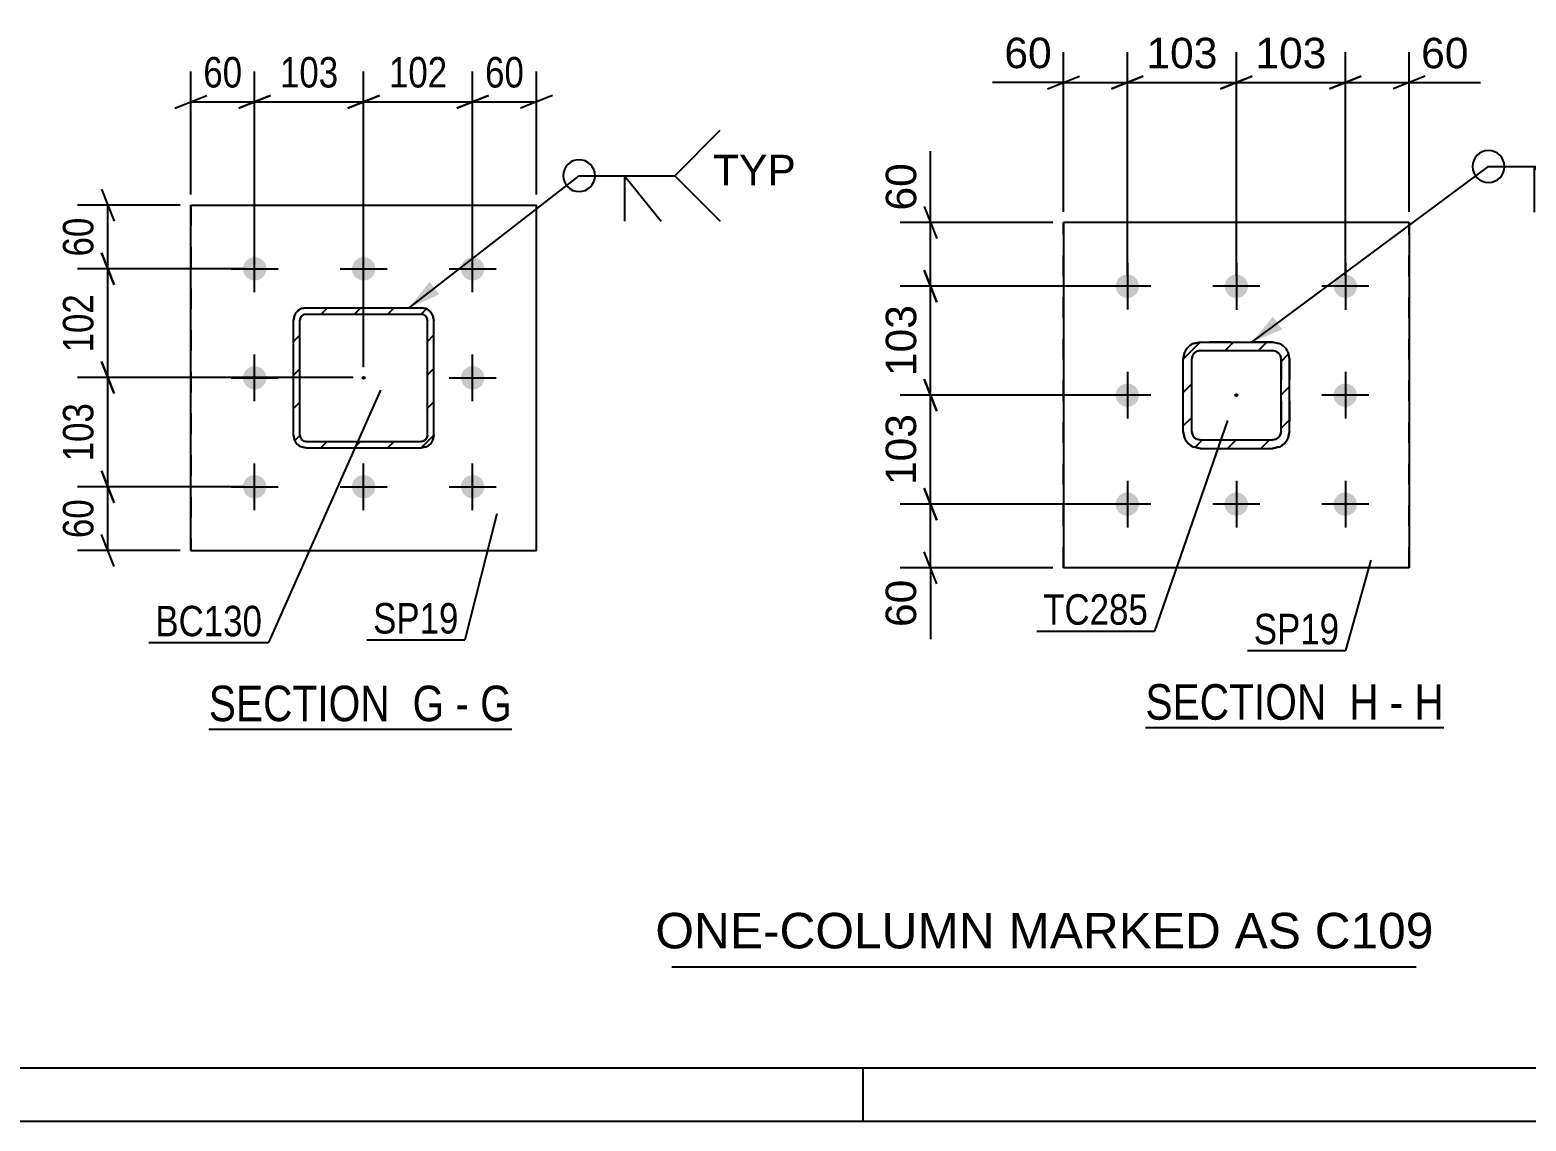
# Model space of a CAD drawing. Header units: millimetres. Extents: x -127 to 467, y -181 to 239.
# Drawn here: x -31.4 to 109.3, y -180.8 to -78.1 of the extents above; entities that cross this region are included whole.
import ezdxf

# ---------------------------------------------------------------- set-up
doc = ezdxf.new("R2010")
doc.units = ezdxf.units.MM
doc.linetypes.add('DXK_LINE_DOT2', pattern=[3.9198, 1.9599, -1.9599])
doc.linetypes.add('DXK_LINE_DOT3', pattern=[5.9187, 2.979, -0.9799, 0.9799, -0.9799])
doc.styles.add('Arial', font='ARIAL.TTF', dxfattribs={"height": 0.2})
doc.styles.add('Arial Narrow', font='ARIALN.TTF', dxfattribs={"height": 0.2})

# ---------------------------------------------------------------- blocks, each defined once
blk = doc.blocks.new('Unknown-284858765-1134')
at = {"color": 5, "linetype": 'Continuous'}
for p, q in [((-122.03, -175.8), (461.97, -175.8)), ((46.97, -180.8), (46.97, -175.8)), ((-127.03, -180.8), (466.97, -180.8))]:
    blk.add_line(p, q, dxfattribs=at)
blk = doc.blocks.new('Unknown-284858765-13 - 1248')
at = {"color": 6, "linetype": 'Continuous'}
blk.add_line((-14.57, -143.92), (13.93, -143.92), dxfattribs=at)
at = {"color": 0, "linetype": 'Continuous'}
for points in [[(3.54, -143.17), (3.54, -139.67), (-14.57, -139.67), (-14.57, -143.17)], [(7.57, -143.17), (7.57, -139.67), (4.59, -139.67), (4.59, -143.17)], [(9.9, -143.17), (9.9, -139.67), (8.62, -139.67), (8.62, -143.17)], [(13.93, -143.17), (13.93, -139.67), (10.95, -139.67), (10.95, -143.17)]]:
    blk.add_wipeout(points, dxfattribs=at)
at = {"color": 7, "linetype": 'Continuous', "style": 'Arial Narrow'}
for s, p in [('SECTION ', (-14.57, -143.17)), ('G', (4.59, -143.17)), ('G', (10.95, -143.17)), ('-', (8.62, -143.17))]:
    blk.add_text(s, height=3.34, dxfattribs=at).set_placement(p)
blk = doc.blocks.new('Unknown-284858765-19 - 3767')
at = {"color": 6, "linetype": 'Continuous'}
blk.add_line((73.52, -143.78), (101.59, -143.78), dxfattribs=at)
at = {"color": 0, "linetype": 'Continuous'}
for points in [[(91.63, -143.03), (91.63, -139.53), (73.52, -139.53), (73.52, -143.03)], [(95.44, -143.03), (95.44, -139.53), (92.68, -139.53), (92.68, -143.03)], [(97.77, -143.03), (97.77, -139.53), (96.49, -139.53), (96.49, -143.03)], [(101.59, -143.03), (101.59, -139.53), (98.82, -139.53), (98.82, -143.03)]]:
    blk.add_wipeout(points, dxfattribs=at)
at = {"color": 7, "linetype": 'Continuous', "style": 'Arial Narrow'}
for s, p in [('SECTION ', (73.52, -143.03)), ('H', (92.68, -143.03)), ('H', (98.82, -143.03)), ('-', (96.49, -143.03))]:
    blk.add_text(s, height=3.34, dxfattribs=at).set_placement(p)
blk = doc.blocks.new('Part-284858765-1268 - 1248')
at = {"linetype": 'Continuous'}
h = blk.add_hatch(dxfattribs=at)
h.set_pattern_fill('', scale=0.7, style=0, pattern_type=0)
h.set_pattern_definition([(45, (5.3928, -117.4566), (-1.57154, 1.57154), [])])
h.paths.add_polyline_path([(-5.41, -117.46), (5.39, -117.46), (5.85, -117.37), (6.24, -117.11), (6.5, -116.72), (6.59, -116.26), (6.59, -105.46), (6.5, -105), (6.24, -104.61), (5.85, -104.35), (5.39, -104.26), (-5.41, -104.26), (-5.87, -104.35), (-6.26, -104.61), (-6.52, -105), (-6.61, -105.46), (-6.61, -116.26), (-6.52, -116.72), (-6.26, -117.11), (-5.87, -117.37)])
h.paths.add_polyline_path([(-5.96, -116.49), (-6.01, -116.26), (-6.01, -105.46), (-5.96, -105.23), (-5.83, -105.03), (-5.64, -104.9), (-5.41, -104.86), (5.39, -104.86), (5.62, -104.9), (5.81, -105.03), (5.94, -105.23), (5.99, -105.46), (5.99, -116.26), (5.95, -116.49), (5.82, -116.68), (5.62, -116.81), (5.39, -116.86), (-5.41, -116.86), (-5.64, -116.81), (-5.83, -116.68)])
blk.add_hatch(color=246, dxfattribs=at).paths.add_polyline_path([(-0.01, -110.96, -1), (-0.01, -110.76, -1)])
at = {"color": 7, "linetype": 'DXK_LINE_DOT2'}
for p, q in [((-6.61, -105.46), (-6.52, -105)), ((-6.61, -116.26), (-6.61, -105.46)), ((-6.61, -105.46), (-6.61, -105.46)), ((-5.96, -105.23), (-6.01, -105.46)), ((-6.01, -105.46), (-6.01, -105.46)), ((-6.01, -116.26), (-6.01, -105.46)), ((-5.96, -105.23), (-5.96, -105.23)), ((-5.87, -104.35), (-5.41, -104.26)), ((-5.41, -104.26), (5.39, -104.26)), ((-5.41, -104.26), (-5.41, -104.26)), ((5.39, -104.26), (5.39, -104.26)), ((5.39, -104.26), (5.85, -104.35)), ((5.99, -105.46), (5.94, -105.23)), ((5.99, -105.46), (5.99, -105.46)), ((5.99, -116.26), (5.99, -105.46)), ((6.5, -105), (6.59, -105.46)), ((6.59, -116.26), (6.59, -105.46)), ((6.59, -105.46), (6.59, -105.46)), ((-6.61, -116.26), (-6.61, -116.26)), ((-6.52, -116.72), (-6.61, -116.26)), ((-6.61, -116.26), (-6.61, -116.26)), ((-6.01, -116.26), (-6.01, -116.26)), ((-6.01, -116.26), (-5.96, -116.49)), ((-5.96, -116.49), (-5.83, -116.69)), ((-5.83, -116.69), (-5.64, -116.82)), ((5.62, -116.81), (5.82, -116.68)), ((5.82, -116.68), (5.95, -116.49)), ((5.95, -116.49), (5.99, -116.26)), ((5.99, -116.26), (5.99, -116.26)), ((6.59, -116.26), (6.5, -116.72)), ((6.5, -116.72), (6.5, -116.72)), ((6.59, -116.26), (6.59, -116.26)), ((-5.64, -116.82), (-5.41, -116.86)), ((-5.41, -116.86), (-5.41, -116.86)), ((-5.41, -116.86), (5.39, -116.86)), ((5.39, -116.86), (5.62, -116.81)), ((5.39, -116.86), (5.39, -116.86))]:
    blk.add_line(p, q, dxfattribs=at)
at = {"color": 2, "linetype": 'Continuous'}
for p, q in [((-6.52, -105), (-6.61, -105.46)), ((-6.61, -116.26), (-6.61, -105.46)), ((-6.01, -105.46), (-5.96, -105.23)), ((-6.01, -116.26), (-6.01, -105.46)), ((-5.96, -105.23), (-5.83, -105.03)), ((-5.83, -105.04), (-5.96, -105.23)), ((-5.41, -104.26), (-5.87, -104.35)), ((-5.83, -105.03), (-5.64, -104.9)), ((-5.64, -104.91), (-5.83, -105.04)), ((-5.41, -104.86), (-5.64, -104.91)), ((-5.64, -104.9), (-5.41, -104.86)), ((-5.41, -104.26), (5.39, -104.26)), ((-5.41, -104.86), (-5.41, -104.86)), ((-5.41, -104.86), (5.39, -104.86)), ((-5.41, -104.86), (5.39, -104.86)), ((5.85, -104.35), (5.39, -104.26)), ((5.39, -104.86), (5.39, -104.86)), ((5.62, -104.91), (5.39, -104.86)), ((5.39, -104.86), (5.62, -104.9)), ((5.62, -104.9), (5.81, -105.03)), ((5.81, -105.04), (5.62, -104.91)), ((5.81, -105.03), (5.94, -105.23)), ((5.94, -105.23), (5.81, -105.04)), ((5.94, -105.23), (5.99, -105.46)), ((5.99, -116.26), (5.99, -105.46)), ((6.59, -105.46), (6.5, -105)), ((6.59, -116.26), (6.59, -105.46)), ((-6.61, -116.26), (-6.52, -116.72)), ((-5.96, -116.49), (-6.01, -116.26)), ((-5.83, -116.68), (-5.96, -116.49)), ((-5.64, -116.81), (-5.83, -116.68)), ((5.82, -116.68), (5.62, -116.81)), ((5.95, -116.49), (5.82, -116.68)), ((5.99, -116.26), (5.95, -116.49)), ((6.5, -116.72), (6.59, -116.26)), ((-5.41, -117.46), (-5.87, -117.37)), ((-5.87, -117.37), (-5.41, -117.46)), ((-5.41, -116.86), (-5.64, -116.81)), ((-5.41, -116.86), (5.39, -116.86)), ((-5.41, -117.46), (5.39, -117.46)), ((-5.41, -117.46), (-5.41, -117.46)), ((-5.41, -117.46), (5.39, -117.46)), ((5.62, -116.81), (5.39, -116.86)), ((5.85, -117.37), (5.39, -117.46)), ((5.39, -117.46), (5.85, -117.37)), ((5.39, -117.46), (5.39, -117.46))]:
    blk.add_line(p, q, dxfattribs=at)
at = {"color": 7, "linetype": 'DXK_LINE_DOT3'}
blk.add_line((-0.01, -110.85), (-0.01, -110.87), dxfattribs=at)
at = {"color": 246, "linetype": 'DXK_LINE_DOT2'}
blk.add_line((-0.01, -110.85), (-0.01, -110.87), dxfattribs=at)
at = {"color": 246, "linetype": 'Continuous'}
blk.add_circle((-0.01, -110.86), 0.1, dxfattribs=at)
at = {"color": 7, "linetype": 'DXK_LINE_DOT2'}
for centre, start, end in [((-5.41, -105.46), 112.5099, 157.5099), ((5.39, -105.46), 22.5099, 67.5099)]:
    blk.add_arc(centre, 1.2, start, end, dxfattribs=at)
at = {"color": 2, "linetype": 'Continuous'}
for centre, start, end in [((-5.41, -105.46), 112.5099, 157.5099), ((5.39, -105.46), 22.5099, 67.5099), ((-5.41, -116.26), 202.5099, 247.5099), ((-5.41, -116.26), 202.5099, 247.5099), ((5.39, -116.26), 292.5099, 337.5099), ((5.39, -116.26), 292.5099, 337.5099)]:
    blk.add_arc(centre, 1.2, start, end, dxfattribs=at)
blk = doc.blocks.new('Part-284858765-1285 - 1248')
at = {"color": 2, "linetype": 'Continuous'}
for p, q in [((-16.26, -127.11), (-16.26, -94.61)), ((-16.26, -94.61), (16.24, -94.61)), ((16.24, -127.11), (16.24, -94.61)), ((-16.26, -127.11), (16.24, -127.11)), ((-16.26, -127.11), (16.24, -127.11))]:
    blk.add_line(p, q, dxfattribs=at)
at = {"color": 7, "linetype": 'DXK_LINE_DOT2'}
for p, q in [((-16.26, -94.61), (-16.26, -94.61)), ((-16.26, -94.61), (-16.26, -127.11)), ((-16.26, -94.61), (16.24, -94.61)), ((16.24, -94.61), (16.24, -94.61)), ((16.24, -127.11), (16.24, -94.61)), ((-16.26, -127.11), (-16.26, -127.11)), ((16.24, -127.11), (16.24, -127.11))]:
    blk.add_line(p, q, dxfattribs=at)
blk = doc.blocks.new('Bolt-284858765-1316 - 1248')
at = {"linetype": 'Continuous'}
for points in [[(-10.35, -101.71), (-10.58, -101.67), (-10.79, -101.58), (-10.98, -101.44), (-11.14, -101.28), (-11.26, -101.08), (-11.33, -100.86), (-11.36, -100.63), (-11.34, -100.41), (-11.27, -100.19), (-11.16, -99.98), (-11.01, -99.81), (-10.83, -99.67), (-10.62, -99.57), (-10.4, -99.52), (-10.17, -99.52), (-9.94, -99.56), (-9.73, -99.65), (-9.54, -99.78), (-9.38, -99.95), (-9.26, -100.14), (-9.19, -100.36), (-9.16, -100.59), (-9.18, -100.82), (-9.25, -101.04), (-9.36, -101.24), (-9.51, -101.41), (-9.69, -101.55), (-9.9, -101.65), (-10.12, -101.7)], [(-0.1, -101.71), (-0.33, -101.66), (-0.54, -101.57), (-0.73, -101.44), (-0.89, -101.28), (-1.01, -101.08), (-1.08, -100.86), (-1.11, -100.63), (-1.09, -100.4), (-1.02, -100.18), (-0.91, -99.98), (-0.76, -99.81), (-0.58, -99.67), (-0.37, -99.57), (-0.15, -99.52), (0.08, -99.51), (0.31, -99.56), (0.52, -99.65), (0.71, -99.78), (0.87, -99.95), (0.99, -100.14), (1.06, -100.36), (1.09, -100.59), (1.07, -100.82), (1, -101.04), (0.89, -101.24), (0.74, -101.41), (0.56, -101.55), (0.35, -101.65), (0.13, -101.7)], [(10.15, -101.7), (9.92, -101.66), (9.71, -101.57), (9.52, -101.44), (9.36, -101.27), (9.24, -101.08), (9.17, -100.86), (9.14, -100.63), (9.16, -100.4), (9.23, -100.18), (9.34, -99.98), (9.49, -99.81), (9.67, -99.67), (9.88, -99.57), (10.1, -99.52), (10.33, -99.51), (10.56, -99.56), (10.77, -99.64), (10.96, -99.78), (11.12, -99.94), (11.24, -100.14), (11.31, -100.36), (11.34, -100.59), (11.32, -100.82), (11.25, -101.04), (11.14, -101.24), (10.99, -101.41), (10.81, -101.55), (10.6, -101.65), (10.38, -101.7)], [(-10.35, -111.96), (-10.58, -111.92), (-10.79, -111.83), (-10.98, -111.69), (-11.14, -111.53), (-11.25, -111.33), (-11.33, -111.11), (-11.36, -110.88), (-11.34, -110.66), (-11.27, -110.44), (-11.16, -110.23), (-11.01, -110.06), (-10.83, -109.92), (-10.62, -109.82), (-10.4, -109.77), (-10.17, -109.77), (-9.94, -109.81), (-9.73, -109.9), (-9.54, -110.03), (-9.38, -110.2), (-9.26, -110.39), (-9.19, -110.61), (-9.16, -110.84), (-9.18, -111.07), (-9.24, -111.29), (-9.36, -111.49), (-9.51, -111.66), (-9.69, -111.8), (-9.9, -111.9), (-10.12, -111.95)], [(10.15, -111.95), (9.92, -111.91), (9.71, -111.82), (9.52, -111.69), (9.36, -111.52), (9.25, -111.33), (9.17, -111.11), (9.14, -110.88), (9.16, -110.65), (9.23, -110.43), (9.34, -110.23), (9.49, -110.06), (9.67, -109.92), (9.88, -109.82), (10.1, -109.77), (10.33, -109.76), (10.56, -109.81), (10.77, -109.89), (10.96, -110.03), (11.12, -110.19), (11.24, -110.39), (11.31, -110.61), (11.34, -110.84), (11.32, -111.07), (11.26, -111.29), (11.14, -111.49), (10.99, -111.66), (10.81, -111.8), (10.6, -111.9), (10.38, -111.95)], [(-10.35, -122.21), (-10.58, -122.17), (-10.79, -122.08), (-10.98, -121.94), (-11.13, -121.78), (-11.25, -121.58), (-11.33, -121.36), (-11.36, -121.13), (-11.34, -120.91), (-11.27, -120.69), (-11.16, -120.48), (-11.01, -120.31), (-10.83, -120.17), (-10.62, -120.07), (-10.39, -120.02), (-10.16, -120.02), (-9.94, -120.06), (-9.73, -120.15), (-9.54, -120.28), (-9.38, -120.45), (-9.26, -120.64), (-9.19, -120.86), (-9.16, -121.09), (-9.18, -121.32), (-9.24, -121.54), (-9.35, -121.74), (-9.5, -121.91), (-9.69, -122.05), (-9.9, -122.15), (-10.12, -122.2)], [(-0.1, -122.21), (-0.33, -122.16), (-0.54, -122.07), (-0.73, -121.94), (-0.88, -121.78), (-1, -121.58), (-1.08, -121.36), (-1.11, -121.13), (-1.09, -120.9), (-1.02, -120.68), (-0.91, -120.48), (-0.76, -120.31), (-0.58, -120.17), (-0.37, -120.07), (-0.14, -120.02), (0.09, -120.01), (0.31, -120.06), (0.52, -120.15), (0.71, -120.28), (0.87, -120.45), (0.99, -120.64), (1.06, -120.86), (1.09, -121.09), (1.07, -121.32), (1.01, -121.54), (0.9, -121.74), (0.75, -121.91), (0.56, -122.05), (0.35, -122.15), (0.13, -122.2)], [(10.15, -122.2), (9.92, -122.16), (9.71, -122.07), (9.52, -121.94), (9.37, -121.77), (9.25, -121.58), (9.17, -121.36), (9.14, -121.13), (9.16, -120.9), (9.23, -120.68), (9.34, -120.48), (9.49, -120.31), (9.67, -120.17), (9.88, -120.07), (10.11, -120.02), (10.34, -120.01), (10.56, -120.06), (10.77, -120.14), (10.96, -120.28), (11.12, -120.44), (11.24, -120.64), (11.31, -120.86), (11.34, -121.09), (11.32, -121.32), (11.26, -121.54), (11.15, -121.74), (11, -121.91), (10.81, -122.05), (10.6, -122.15), (10.38, -122.2)]]:
    blk.add_hatch(color=1, dxfattribs=at).paths.add_polyline_path(points)
at = {"color": 1, "linetype": 'Continuous'}
for p, q in [((-10.26, -102.81), (-10.26, -98.41)), ((-0.01, -102.81), (-0.01, -98.41)), ((10.24, -102.81), (10.24, -98.41)), ((-12.46, -100.61), (-8.06, -100.61)), ((-2.21, -100.61), (2.19, -100.61)), ((8.04, -100.61), (12.44, -100.61)), ((-10.26, -113.06), (-10.26, -108.66)), ((10.24, -113.06), (10.24, -108.66)), ((-12.46, -110.86), (-8.06, -110.86)), ((8.04, -110.86), (12.44, -110.86)), ((-10.26, -123.31), (-10.26, -118.91)), ((-0.01, -123.31), (-0.01, -118.91)), ((10.24, -123.31), (10.24, -118.91)), ((-12.46, -121.11), (-8.06, -121.11)), ((-2.21, -121.11), (2.19, -121.11)), ((8.04, -121.11), (12.44, -121.11))]:
    blk.add_line(p, q, dxfattribs=at)
blk = doc.blocks.new('Part-284858765-3796 - 3767')
at = {"linetype": 'Continuous'}
h = blk.add_hatch(dxfattribs=at)
h.set_pattern_fill('', scale=0.7, style=0, pattern_type=0)
h.set_pattern_definition([(45, (78.6688, -107.4955), (-1.57154, 1.57154), [])])
h.paths.add_polyline_path([(85.47, -107.5), (78.67, -107.5), (78.06, -107.62), (77.54, -107.96), (77.19, -108.48), (77.07, -109.1), (77.07, -115.9), (77.19, -116.51), (77.54, -117.03), (78.05, -117.37), (78.67, -117.5), (85.47, -117.5), (86.08, -117.37), (86.6, -117.03), (86.95, -116.51), (87.07, -115.9), (87.07, -109.1), (86.95, -108.48), (86.6, -107.97), (86.08, -107.62)])
h.paths.add_polyline_path([(86.21, -108.79), (86.27, -109.1), (86.27, -115.9), (86.21, -116.2), (86.03, -116.46), (85.77, -116.64), (85.47, -116.7), (78.67, -116.7), (78.36, -116.63), (78.1, -116.46), (77.93, -116.2), (77.87, -115.9), (77.87, -109.1), (77.93, -108.79), (78.1, -108.53), (78.36, -108.36), (78.67, -108.3), (85.47, -108.3), (85.77, -108.36), (86.03, -108.53)])
blk.add_hatch(color=246, dxfattribs=at).paths.add_polyline_path([(82.07, -112.6, -1), (82.07, -112.4, -1)])
at = {"color": 7, "linetype": 'DXK_LINE_DOT2'}
for p, q in [((78.06, -107.62), (78.67, -107.5)), ((78.67, -108.3), (78.36, -108.36)), ((85.47, -107.5), (78.67, -107.5)), ((78.67, -108.3), (85.47, -108.3)), ((85.47, -107.5), (86.08, -107.62)), ((85.78, -108.36), (85.47, -108.3)), ((77.07, -109.1), (77.19, -108.48)), ((77.07, -115.9), (77.07, -109.1)), ((77.93, -108.79), (77.87, -109.1)), ((77.87, -115.9), (77.87, -109.1)), ((86.27, -109.1), (86.21, -108.79)), ((86.21, -108.79), (86.21, -108.79)), ((86.27, -109.1), (86.27, -115.9)), ((86.95, -108.48), (86.95, -108.49)), ((86.95, -108.49), (87.07, -109.1)), ((87.07, -109.1), (87.07, -115.9)), ((77.19, -116.51), (77.07, -115.9)), ((77.87, -115.9), (77.93, -116.2)), ((78.36, -116.63), (78.67, -116.7)), ((78.67, -116.7), (85.47, -116.7)), ((85.47, -116.7), (85.77, -116.64)), ((86.21, -116.2), (86.27, -115.9)), ((86.27, -115.9), (86.27, -115.9)), ((87.07, -115.9), (86.95, -116.51)), ((87.07, -115.9), (87.07, -115.9)), ((78.67, -117.5), (78.06, -117.37)), ((78.67, -117.5), (85.47, -117.5)), ((86.08, -117.37), (85.47, -117.5))]:
    blk.add_line(p, q, dxfattribs=at)
at = {"color": 2, "linetype": 'Continuous'}
for p, q in [((78.67, -107.5), (78.06, -107.62)), ((78.36, -108.36), (78.67, -108.3)), ((78.67, -107.5), (78.67, -107.5)), ((78.67, -107.5), (85.47, -107.5)), ((78.67, -108.3), (78.67, -108.3)), ((78.67, -108.3), (85.47, -108.3)), ((85.47, -107.5), (85.47, -107.5)), ((86.08, -107.62), (85.47, -107.5)), ((85.47, -108.3), (85.47, -108.3)), ((85.47, -108.3), (85.77, -108.36)), ((77.19, -108.48), (77.07, -109.1)), ((77.07, -109.1), (77.07, -109.1)), ((77.07, -115.9), (77.07, -109.1)), ((77.87, -109.1), (77.93, -108.79)), ((77.87, -109.1), (77.87, -109.1)), ((77.87, -115.9), (77.87, -109.1)), ((86.21, -108.79), (86.27, -109.1)), ((86.27, -109.1), (86.27, -109.1)), ((86.27, -115.9), (86.27, -109.1)), ((87.07, -109.1), (86.95, -108.48)), ((87.07, -109.1), (87.07, -109.1)), ((87.07, -115.9), (87.07, -109.1)), ((77.07, -115.9), (77.07, -115.9)), ((77.07, -115.9), (77.19, -116.51)), ((77.87, -115.9), (77.87, -115.9)), ((77.93, -116.2), (77.87, -115.9)), ((78.67, -116.7), (78.36, -116.63)), ((78.67, -116.7), (78.67, -116.7)), ((78.67, -116.7), (85.47, -116.7)), ((85.77, -116.64), (85.47, -116.7)), ((85.47, -116.7), (85.47, -116.7)), ((86.27, -115.9), (86.21, -116.2)), ((86.27, -115.9), (86.27, -115.9)), ((86.95, -116.51), (87.07, -115.9)), ((87.07, -115.9), (87.07, -115.9)), ((78.05, -117.37), (78.67, -117.5)), ((78.67, -117.5), (78.67, -117.5)), ((78.67, -117.5), (85.47, -117.5)), ((85.47, -117.5), (86.08, -117.37)), ((85.47, -117.5), (85.47, -117.5))]:
    blk.add_line(p, q, dxfattribs=at)
at = {"color": 7, "linetype": 'DXK_LINE_DOT3'}
blk.add_line((82.07, -112.5), (82.07, -112.5), dxfattribs=at)
at = {"color": 246, "linetype": 'DXK_LINE_DOT2'}
blk.add_line((82.07, -112.5), (82.07, -112.5), dxfattribs=at)
at = {"color": 246, "linetype": 'Continuous'}
blk.add_circle((82.07, -112.5), 0.1, dxfattribs=at)
at = {"color": 7, "linetype": 'DXK_LINE_DOT2'}
for centre, radius, start, end in [((78.67, -109.1), 1.6, 112.4901, 157.4901), ((85.47, -109.1), 1.6, 22.4901, 67.4901), ((78.67, -109.1), 0.8, 112.4901, 157.4901), ((85.47, -109.1), 0.8, 22.4901, 67.4901), ((78.67, -115.9), 1.6, 202.4901, 247.4901), ((78.67, -115.9), 0.8, 202.4901, 247.4901), ((85.47, -115.9), 0.8, 292.4901, 337.4901), ((85.47, -115.9), 1.6, 292.4901, 337.4901)]:
    blk.add_arc(centre, radius, start, end, dxfattribs=at)
at = {"color": 2, "linetype": 'Continuous'}
for centre, radius, start, end in [((78.67, -109.1), 1.6, 112.4901, 157.4901), ((85.47, -109.1), 1.6, 22.4901, 67.4901), ((78.67, -109.1), 0.8, 112.4901, 157.4901), ((85.47, -109.1), 0.8, 22.4901, 67.4901), ((78.67, -115.9), 1.6, 202.4901, 247.4901), ((78.67, -115.9), 0.8, 202.4901, 247.4901), ((85.47, -115.9), 0.8, 292.4901, 337.4901), ((85.47, -115.9), 1.6, 292.4901, 337.4901)]:
    blk.add_arc(centre, radius, start, end, dxfattribs=at)
blk = doc.blocks.new('Part-284858765-3802 - 3767')
at = {"color": 2, "linetype": 'Continuous'}
for p, q in [((98.32, -96.25), (65.82, -96.24)), ((65.82, -96.24), (65.82, -128.74)), ((98.32, -96.25), (98.32, -96.25)), ((98.32, -96.25), (98.32, -128.75)), ((98.32, -128.75), (65.82, -128.74)), ((98.32, -128.75), (98.32, -128.75))]:
    blk.add_line(p, q, dxfattribs=at)
at = {"color": 7, "linetype": 'DXK_LINE_DOT2'}
for p, q in [((65.82, -128.74), (65.82, -96.24)), ((98.32, -128.75), (98.32, -96.25)), ((98.32, -96.25), (98.32, -96.25)), ((98.32, -128.75), (98.32, -128.75))]:
    blk.add_line(p, q, dxfattribs=at)
blk = doc.blocks.new('Bolt-284858765-3823 - 3767')
at = {"linetype": 'Continuous'}
for points in [[(72.92, -102.24), (72.9, -102.47), (72.83, -102.69), (72.71, -102.89), (72.56, -103.06), (72.37, -103.2), (72.16, -103.29), (71.94, -103.34), (71.71, -103.34), (71.48, -103.29), (71.27, -103.2), (71.08, -103.06), (70.93, -102.89), (70.82, -102.69), (70.74, -102.47), (70.72, -102.24), (70.74, -102.02), (70.82, -101.8), (70.93, -101.6), (71.08, -101.43), (71.27, -101.29), (71.48, -101.2), (71.71, -101.15), (71.94, -101.15), (72.16, -101.2), (72.37, -101.29), (72.56, -101.43), (72.71, -101.6), (72.83, -101.8), (72.9, -102.02)], [(83.17, -102.25), (83.15, -102.47), (83.08, -102.69), (82.96, -102.89), (82.81, -103.06), (82.62, -103.2), (82.41, -103.29), (82.19, -103.34), (81.96, -103.34), (81.73, -103.29), (81.52, -103.2), (81.33, -103.06), (81.18, -102.89), (81.07, -102.69), (80.99, -102.47), (80.97, -102.25), (80.99, -102.02), (81.07, -101.8), (81.18, -101.6), (81.33, -101.43), (81.52, -101.29), (81.73, -101.2), (81.96, -101.15), (82.19, -101.15), (82.41, -101.2), (82.62, -101.29), (82.81, -101.43), (82.96, -101.6), (83.08, -101.8), (83.15, -102.02)], [(93.42, -102.25), (93.4, -102.48), (93.33, -102.7), (93.21, -102.89), (93.06, -103.07), (92.87, -103.2), (92.66, -103.29), (92.44, -103.34), (92.21, -103.34), (91.98, -103.29), (91.77, -103.2), (91.58, -103.07), (91.43, -102.89), (91.32, -102.7), (91.24, -102.48), (91.22, -102.25), (91.24, -102.02), (91.32, -101.8), (91.43, -101.6), (91.58, -101.43), (91.77, -101.3), (91.98, -101.2), (92.21, -101.15), (92.44, -101.15), (92.66, -101.2), (92.87, -101.3), (93.06, -101.43), (93.21, -101.6), (93.33, -101.8), (93.4, -102.02)], [(72.92, -112.49), (72.89, -112.72), (72.82, -112.94), (72.71, -113.14), (72.55, -113.31), (72.37, -113.45), (72.16, -113.54), (71.93, -113.59), (71.7, -113.59), (71.48, -113.54), (71.27, -113.45), (71.08, -113.31), (70.93, -113.14), (70.81, -112.94), (70.74, -112.72), (70.72, -112.49), (70.74, -112.27), (70.81, -112.05), (70.93, -111.85), (71.08, -111.68), (71.27, -111.54), (71.48, -111.45), (71.7, -111.4), (71.93, -111.4), (72.16, -111.45), (72.37, -111.54), (72.55, -111.68), (72.71, -111.85), (72.82, -112.05), (72.89, -112.27)], [(93.42, -112.5), (93.39, -112.73), (93.32, -112.95), (93.21, -113.14), (93.05, -113.32), (92.87, -113.45), (92.66, -113.54), (92.43, -113.59), (92.2, -113.59), (91.98, -113.54), (91.77, -113.45), (91.58, -113.32), (91.43, -113.14), (91.31, -112.95), (91.24, -112.73), (91.22, -112.5), (91.24, -112.27), (91.31, -112.05), (91.43, -111.85), (91.58, -111.68), (91.77, -111.55), (91.98, -111.45), (92.2, -111.4), (92.43, -111.4), (92.66, -111.45), (92.87, -111.55), (93.05, -111.68), (93.21, -111.85), (93.32, -112.05), (93.39, -112.27)], [(72.92, -122.74), (72.89, -122.97), (72.82, -123.19), (72.71, -123.39), (72.55, -123.56), (72.37, -123.7), (72.16, -123.79), (71.93, -123.84), (71.7, -123.84), (71.48, -123.79), (71.27, -123.7), (71.08, -123.56), (70.93, -123.39), (70.81, -123.19), (70.74, -122.97), (70.72, -122.74), (70.74, -122.52), (70.81, -122.3), (70.93, -122.1), (71.08, -121.93), (71.27, -121.79), (71.48, -121.7), (71.7, -121.65), (71.93, -121.65), (72.16, -121.7), (72.37, -121.79), (72.55, -121.93), (72.71, -122.1), (72.82, -122.3), (72.89, -122.52)], [(83.17, -122.75), (83.14, -122.97), (83.07, -123.19), (82.96, -123.39), (82.8, -123.56), (82.62, -123.7), (82.41, -123.79), (82.18, -123.84), (81.95, -123.84), (81.73, -123.79), (81.52, -123.7), (81.33, -123.56), (81.18, -123.39), (81.06, -123.19), (80.99, -122.97), (80.97, -122.75), (80.99, -122.52), (81.06, -122.3), (81.18, -122.1), (81.33, -121.93), (81.52, -121.79), (81.73, -121.7), (81.95, -121.65), (82.18, -121.65), (82.41, -121.7), (82.62, -121.79), (82.8, -121.93), (82.96, -122.1), (83.07, -122.3), (83.14, -122.52)], [(93.42, -122.75), (93.39, -122.98), (93.32, -123.2), (93.21, -123.39), (93.05, -123.57), (92.87, -123.7), (92.66, -123.79), (92.43, -123.84), (92.2, -123.84), (91.98, -123.79), (91.77, -123.7), (91.58, -123.57), (91.43, -123.39), (91.31, -123.2), (91.24, -122.98), (91.22, -122.75), (91.24, -122.52), (91.31, -122.3), (91.43, -122.1), (91.58, -121.93), (91.77, -121.8), (91.98, -121.7), (92.2, -121.65), (92.43, -121.65), (92.66, -121.7), (92.87, -121.8), (93.05, -121.93), (93.21, -122.1), (93.32, -122.3), (93.39, -122.52)]]:
    blk.add_hatch(color=1, dxfattribs=at).paths.add_polyline_path(points)
at = {"color": 1, "linetype": 'Continuous'}
for p, q in [((71.82, -100.04), (71.82, -104.44)), ((82.07, -100.05), (82.07, -104.45)), ((92.32, -100.05), (92.32, -104.45)), ((74.02, -102.24), (69.62, -102.24)), ((84.27, -102.25), (79.87, -102.25)), ((94.52, -102.25), (90.12, -102.25)), ((71.82, -110.29), (71.82, -114.69)), ((92.32, -110.3), (92.32, -114.7)), ((74.02, -112.49), (69.62, -112.49)), ((94.52, -112.5), (90.12, -112.5)), ((71.82, -120.54), (71.82, -124.94)), ((82.07, -120.55), (82.07, -124.95)), ((92.32, -120.55), (92.32, -124.95)), ((74.02, -122.74), (69.62, -122.74)), ((84.27, -122.75), (79.87, -122.75)), ((94.52, -122.75), (90.12, -122.75))]:
    blk.add_line(p, q, dxfattribs=at)
blk = doc.blocks.new('StraightDimension-284858765-1380 - 1248')
at = {"color": 7, "linetype": 'Continuous'}
for p, q in [((-16.26, -93.61), (-16.26, -82.04)), ((-10.26, -99.61), (-10.26, -82.04)), ((-17.76, -85.49), (-14.76, -84.29)), ((-8.76, -84.29), (-11.76, -85.49)), ((-16.26, -84.89), (-10.26, -84.89))]:
    blk.add_line(p, q, dxfattribs=at)
at = {"color": 0}
blk.add_wipeout([(-10.83, -84.14), (-10.83, -79.94), (-15.69, -79.94), (-15.69, -84.14)], dxfattribs=at)
at = {"color": 3, "style": 'Arial Narrow'}
blk.add_text('60', height=2.863, dxfattribs=at).set_placement((-15.09, -83.54))
blk = doc.blocks.new('StraightDimension-284858765-1412 - 1248')
at = {"color": 7, "linetype": 'Continuous'}
for p, q in [((-24.68, -99.11), (-23.48, -102.11)), ((-11.26, -100.61), (-26.93, -100.61)), ((-24.08, -110.84), (-24.08, -100.61)), ((-23.48, -112.34), (-24.68, -109.34)), ((-1.01, -110.84), (-26.93, -110.84))]:
    blk.add_line(p, q, dxfattribs=at)
at = {"color": 0}
blk.add_wipeout([(-24.83, -102.38), (-29.03, -102.38), (-29.03, -109.07), (-24.83, -109.07)], dxfattribs=at)
at = {"color": 3, "style": 'Arial Narrow'}
blk.add_text('102', height=2.863, rotation=90.0002, dxfattribs=at).set_placement((-25.43, -108.47))
blk = doc.blocks.new('StraightDimension-284858765-1348 - 1248')
at = {"color": 7, "linetype": 'Continuous'}
for p, q in [((10.24, -99.61), (10.24, -82.04)), ((16.24, -93.61), (16.24, -82.04)), ((8.74, -85.49), (11.74, -84.29)), ((17.74, -84.29), (14.74, -85.49)), ((10.24, -84.89), (16.24, -84.89))]:
    blk.add_line(p, q, dxfattribs=at)
at = {"color": 0}
blk.add_wipeout([(15.67, -84.14), (15.67, -79.94), (10.81, -79.94), (10.81, -84.14)], dxfattribs=at)
at = {"color": 3, "style": 'Arial Narrow'}
blk.add_text('60', height=2.863, dxfattribs=at).set_placement((11.41, -83.54))
blk = doc.blocks.new('StraightDimension-284858765-1364 - 1248')
at = {"color": 7, "linetype": 'Continuous'}
for p, q in [((-0.01, -109.86), (-0.01, -82.04)), ((10.24, -99.61), (10.24, -82.04)), ((-1.51, -85.49), (1.49, -84.29)), ((11.74, -84.29), (8.74, -85.49)), ((-0.01, -84.89), (10.24, -84.89))]:
    blk.add_line(p, q, dxfattribs=at)
at = {"color": 0}
blk.add_wipeout([(8.46, -84.14), (8.46, -79.94), (1.77, -79.94), (1.77, -84.14)], dxfattribs=at)
at = {"color": 3, "style": 'Arial Narrow'}
blk.add_text('102', height=2.863, dxfattribs=at).set_placement((2.37, -83.54))
blk = doc.blocks.new('StraightDimension-284858765-1372 - 1248')
at = {"color": 7, "linetype": 'Continuous'}
for p, q in [((-10.26, -99.61), (-10.26, -82.04)), ((-0.01, -109.86), (-0.01, -82.04)), ((-11.76, -85.49), (-8.76, -84.29)), ((1.49, -84.29), (-1.51, -85.49)), ((-10.26, -84.89), (-0.01, -84.89))]:
    blk.add_line(p, q, dxfattribs=at)
at = {"color": 0}
blk.add_wipeout([(-1.79, -84.14), (-1.79, -79.94), (-8.48, -79.94), (-8.48, -84.14)], dxfattribs=at)
at = {"color": 3, "style": 'Arial Narrow'}
blk.add_text('103', height=2.863, dxfattribs=at).set_placement((-7.88, -83.54))
blk = doc.blocks.new('StraightDimension-284858765-1391 - 1248')
at = {"color": 7, "linetype": 'Continuous'}
for p, q in [((-24.68, -119.61), (-23.48, -122.61)), ((-11.26, -121.11), (-26.93, -121.11)), ((-24.08, -127.11), (-24.08, -121.11)), ((-23.48, -128.61), (-24.68, -125.61)), ((-17.26, -127.11), (-26.93, -127.11))]:
    blk.add_line(p, q, dxfattribs=at)
at = {"color": 0}
blk.add_wipeout([(-24.83, -121.69), (-29.03, -121.69), (-29.03, -126.54), (-24.83, -126.54)], dxfattribs=at)
at = {"color": 3, "style": 'Arial Narrow'}
blk.add_text('60', height=2.863, rotation=90.0002, dxfattribs=at).set_placement((-25.43, -125.94))
blk = doc.blocks.new('StraightDimension-284858765-1402 - 1248')
at = {"color": 7, "linetype": 'Continuous'}
for p, q in [((-24.68, -109.34), (-23.48, -112.34)), ((-1.01, -110.84), (-26.93, -110.84)), ((-24.08, -121.11), (-24.08, -110.84)), ((-23.48, -122.61), (-24.68, -119.61)), ((-11.26, -121.11), (-26.93, -121.11))]:
    blk.add_line(p, q, dxfattribs=at)
at = {"color": 0}
blk.add_wipeout([(-24.83, -112.63), (-29.03, -112.63), (-29.03, -119.32), (-24.83, -119.32)], dxfattribs=at)
at = {"color": 3, "style": 'Arial Narrow'}
blk.add_text('103', height=2.863, rotation=90.0002, dxfattribs=at).set_placement((-25.43, -118.72))
blk = doc.blocks.new('StraightDimension-284858765-1420 - 1248')
at = {"color": 7, "linetype": 'Continuous'}
for p, q in [((-24.68, -93.11), (-23.48, -96.11)), ((-17.26, -94.61), (-26.93, -94.61)), ((-24.08, -100.61), (-24.08, -94.61)), ((-23.48, -102.11), (-24.68, -99.11)), ((-11.26, -100.61), (-26.93, -100.61))]:
    blk.add_line(p, q, dxfattribs=at)
at = {"color": 0}
blk.add_wipeout([(-24.83, -95.19), (-29.03, -95.19), (-29.03, -100.04), (-24.83, -100.04)], dxfattribs=at)
at = {"color": 3, "style": 'Arial Narrow'}
blk.add_text('60', height=2.863, rotation=90.0002, dxfattribs=at).set_placement((-25.43, -99.44))
blk = doc.blocks.new('StraightDimension-284858765-3873 - 3767')
at = {"color": 7, "linetype": 'Continuous'}
for p, q in [((52.71, -110.99), (53.9, -113.99)), ((70.82, -112.49), (50.46, -112.49)), ((53.3, -122.74), (53.31, -112.49)), ((53.9, -124.24), (52.7, -121.24)), ((70.82, -122.74), (50.45, -122.74))]:
    blk.add_line(p, q, dxfattribs=at)
at = {"color": 0}
blk.add_wipeout([(52.56, -113.68), (48.36, -113.68), (48.35, -121.55), (52.55, -121.55)], dxfattribs=at)
at = {"color": 3, "style": 'Arial'}
blk.add_text('103', height=2.865, rotation=89.9888, dxfattribs=at).set_placement((51.95, -120.95))
blk = doc.blocks.new('StraightDimension-284858765-3832 - 3767')
at = {"color": 7, "linetype": 'Continuous'}
for p, q in [((71.82, -101.24), (71.82, -80.23)), ((82.07, -101.25), (82.07, -80.23)), ((70.32, -83.68), (73.32, -82.48)), ((83.57, -82.48), (80.57, -83.68)), ((71.82, -83.08), (82.07, -83.08))]:
    blk.add_line(p, q, dxfattribs=at)
at = {"color": 0}
blk.add_wipeout([(80.88, -82.33), (80.89, -78.13), (73.01, -78.13), (73.01, -82.33)], dxfattribs=at)
at = {"color": 3, "style": 'Arial'}
blk.add_text('103', height=2.865, rotation=-0.0115, dxfattribs=at).set_placement((73.61, -81.73))
blk = doc.blocks.new('StraightDimension-284858765-3842 - 3767')
at = {"color": 7, "linetype": 'Continuous'}
for p, q in [((82.07, -101.25), (82.07, -80.23)), ((92.32, -101.25), (92.32, -80.23)), ((80.57, -83.68), (83.57, -82.48)), ((93.82, -82.48), (90.82, -83.68)), ((82.07, -83.08), (92.32, -83.08))]:
    blk.add_line(p, q, dxfattribs=at)
at = {"color": 0}
blk.add_wipeout([(91.13, -82.33), (91.14, -78.13), (83.26, -78.13), (83.26, -82.33)], dxfattribs=at)
at = {"color": 3, "style": 'Arial'}
blk.add_text('103', height=2.865, rotation=-0.0115, dxfattribs=at).set_placement((83.86, -81.73))
blk = doc.blocks.new('StraightDimension-284858765-3852 - 3767')
at = {"color": 7, "linetype": 'Continuous'}
for p, q in [((92.32, -101.25), (92.32, -80.23)), ((98.32, -95.25), (98.32, -80.23)), ((90.82, -83.68), (93.82, -82.48)), ((99.82, -82.48), (96.82, -83.68)), ((92.32, -83.08), (98.32, -83.08)), ((98.32, -83.08), (105.02, -83.08)), ((98.32, -83.08), (105.02, -83.08))]:
    blk.add_line(p, q, dxfattribs=at)
at = {"color": 0}
blk.add_wipeout([(104.5, -82.33), (104.5, -78.13), (98.85, -78.13), (98.85, -82.33)], dxfattribs=at)
at = {"color": 3, "style": 'Arial'}
blk.add_text('60', height=2.865, rotation=-0.0115, dxfattribs=at).set_placement((99.45, -81.73))
blk = doc.blocks.new('StraightDimension-284858765-3862 - 3767')
at = {"color": 7, "linetype": 'Continuous'}
for p, q in [((65.82, -95.24), (65.82, -80.22)), ((71.82, -101.24), (71.82, -80.23)), ((64.32, -83.67), (67.32, -82.47)), ((73.32, -82.48), (70.32, -83.68)), ((65.82, -83.07), (59.13, -83.07)), ((65.82, -83.07), (59.13, -83.07)), ((65.82, -83.07), (71.82, -83.08))]:
    blk.add_line(p, q, dxfattribs=at)
at = {"color": 0}
blk.add_wipeout([(65.3, -82.32), (65.3, -78.12), (59.65, -78.12), (59.65, -82.32)], dxfattribs=at)
at = {"color": 3, "style": 'Arial'}
blk.add_text('60', height=2.865, rotation=-0.0115, dxfattribs=at).set_placement((60.25, -81.72))
blk = doc.blocks.new('StraightDimension-284858765-3883 - 3767')
at = {"color": 7, "linetype": 'Continuous'}
for p, q in [((52.71, -100.74), (53.91, -103.74)), ((70.82, -102.24), (50.46, -102.24)), ((53.31, -112.49), (53.31, -102.24)), ((53.9, -113.99), (52.71, -110.99)), ((70.82, -112.49), (50.46, -112.49))]:
    blk.add_line(p, q, dxfattribs=at)
at = {"color": 0}
blk.add_wipeout([(52.56, -103.43), (48.36, -103.43), (48.36, -111.3), (52.56, -111.3)], dxfattribs=at)
at = {"color": 3, "style": 'Arial'}
blk.add_text('103', height=2.865, rotation=89.9888, dxfattribs=at).set_placement((51.96, -110.7))
blk = doc.blocks.new('StraightDimension-284858765-3893 - 3767')
at = {"color": 7, "linetype": 'Continuous'}
for p, q in [((53.31, -96.24), (53.31, -89.54)), ((53.31, -96.24), (53.31, -89.54)), ((52.71, -94.74), (53.91, -97.74)), ((64.82, -96.24), (50.46, -96.24)), ((53.31, -102.24), (53.31, -96.24)), ((53.91, -103.74), (52.71, -100.74)), ((70.82, -102.24), (50.46, -102.24))]:
    blk.add_line(p, q, dxfattribs=at)
at = {"color": 0}
blk.add_wipeout([(52.56, -90.07), (48.36, -90.07), (48.36, -95.72), (52.56, -95.72)], dxfattribs=at)
at = {"color": 3, "style": 'Arial'}
blk.add_text('60', height=2.865, rotation=89.9888, dxfattribs=at).set_placement((51.96, -95.12))
blk = doc.blocks.new('StraightDimension-284858765-3903 - 3767')
at = {"color": 7, "linetype": 'Continuous'}
for p, q in [((52.7, -121.24), (53.9, -124.24)), ((70.82, -122.74), (50.45, -122.74)), ((53.3, -128.74), (53.3, -122.74)), ((53.9, -130.24), (52.7, -127.24)), ((64.82, -128.74), (50.45, -128.74)), ((53.3, -128.74), (53.3, -135.44)), ((53.3, -128.74), (53.3, -135.44))]:
    blk.add_line(p, q, dxfattribs=at)
at = {"color": 0}
blk.add_wipeout([(52.55, -129.27), (48.35, -129.27), (48.35, -134.91), (52.55, -134.91)], dxfattribs=at)
at = {"color": 3, "style": 'Arial'}
blk.add_text('60', height=2.865, rotation=89.9888, dxfattribs=at).set_placement((51.95, -134.31))
blk = doc.blocks.new('Unknown-284858765-8095')
at = {"color": 7, "linetype": 'Continuous'}
blk.add_line((28.97, -166.3), (98.97, -166.3), dxfattribs=at)
at = {"color": 7, "style": 'Arial'}
blk.add_text('ONE-COLUMN MARKED AS C109', height=3.3428, dxfattribs=at).set_placement((27.43, -164.55))
blk = doc.blocks.new('Mark-284858765-1263 - 1248')
at = {"color": 0}
blk.add_wipeout([(-9.55, -135.18), (-9.55, -132.18), (-19.6, -132.18), (-19.6, -135.18)], dxfattribs=at)
blk.add_wipeout([(-9.55, -135.18), (-9.55, -132.18), (-19.6, -132.18), (-19.6, -135.18)], dxfattribs=at)
at = {"color": 30, "linetype": 'Continuous'}
for p in [(1.59, -112.03), (-20.2, -135.78)]:
    blk.add_line(p, (-8.95, -135.78), dxfattribs=at)
at = {"color": 3, "style": 'Arial Narrow'}
blk.add_text('BC130', height=2.863, dxfattribs=at).set_placement((-19.6, -135.18))
blk = doc.blocks.new('Mark-284858765-1281 - 1248')
at = {"color": 0}
blk.add_wipeout([(8.91, -134.92), (8.91, -131.92), (0.88, -131.92), (0.88, -134.92)], dxfattribs=at)
blk.add_wipeout([(8.91, -134.92), (8.91, -131.92), (0.88, -131.92), (0.88, -134.92)], dxfattribs=at)
at = {"color": 30, "linetype": 'Continuous'}
for p in [(12.52, -123.66), (0.28, -135.52)]:
    blk.add_line(p, (9.51, -135.52), dxfattribs=at)
at = {"color": 3, "style": 'Arial Narrow'}
blk.add_text('SP19', height=2.863, dxfattribs=at).set_placement((0.88, -134.92))
blk = doc.blocks.new('WeldMark-284858765-1430 - 1248')
at = {"linetype": 'Continuous'}
blk.add_hatch(color=30, dxfattribs=at).paths.add_polyline_path([(7.11, -103.01), (4.28, -104.26), (6.19, -101.83)])
at = {"color": 30, "linetype": 'Continuous'}
for p, q in [((4.28, -104.26), (20.25, -91.84)), ((20.25, -91.84), (29.25, -91.84))]:
    blk.add_line(p, q, dxfattribs=at)
at = {"color": 3, "linetype": 'Continuous'}
for q in [(27.96, -96.13), (24.53, -96.13)]:
    blk.add_line((24.53, -91.84), q, dxfattribs=at)
for start, end in [(90, 270), (270, 90)]:
    blk.add_arc((20.25, -91.84), 1.5, start, end, dxfattribs=at)
at = {"color": 0, "linetype": 'Continuous'}
blk.add_wipeout([(40.62, -92.74), (40.62, -89.74), (32.85, -89.74), (32.85, -92.74)], dxfattribs=at)
blk.add_wipeout([(40.62, -92.74), (40.62, -89.74), (32.85, -89.74), (32.85, -92.74)], dxfattribs=at)
at = {"color": 3, "linetype": 'Continuous'}
for q in [(33.53, -87.56), (33.53, -96.13)]:
    blk.add_line((29.25, -91.84), q, dxfattribs=at)
at = {"color": 3, "linetype": 'Continuous', "style": 'Arial'}
blk.add_text('TYP', height=2.865, dxfattribs=at).set_placement((32.85, -92.74))
blk = doc.blocks.new('Mark-284858765-3792 - 3767')
at = {"color": 0}
blk.add_wipeout([(73.77, -134.09), (73.77, -131.09), (63.9, -131.09), (63.9, -134.09)], dxfattribs=at)
blk.add_wipeout([(73.77, -134.09), (73.77, -131.09), (63.9, -131.09), (63.9, -134.09)], dxfattribs=at)
at = {"color": 30, "linetype": 'Continuous'}
for p in [(81.23, -114.88), (63.3, -134.69)]:
    blk.add_line(p, (74.37, -134.69), dxfattribs=at)
at = {"color": 3, "style": 'Arial Narrow'}
blk.add_text('TC285', height=2.863, dxfattribs=at).set_placement((63.9, -134.09))
blk = doc.blocks.new('Mark-284858765-3798 - 3767')
at = {"color": 0}
blk.add_wipeout([(91.75, -135.93), (91.75, -132.93), (83.71, -132.93), (83.71, -135.93)], dxfattribs=at)
blk.add_wipeout([(91.75, -135.93), (91.75, -132.93), (83.71, -132.93), (83.71, -135.93)], dxfattribs=at)
at = {"color": 30, "linetype": 'Continuous'}
for p in [(94.71, -128.01), (83.11, -136.53)]:
    blk.add_line(p, (92.35, -136.53), dxfattribs=at)
at = {"color": 3, "style": 'Arial Narrow'}
blk.add_text('SP19', height=2.863, dxfattribs=at).set_placement((83.71, -135.93))
blk = doc.blocks.new('WeldMark-284858765-3913 - 3767')
at = {"linetype": 'Continuous'}
blk.add_hatch(color=30, dxfattribs=at).paths.add_polyline_path([(86.39, -106.31), (83.54, -107.5), (85.5, -105.11)])
at = {"color": 30, "linetype": 'Continuous'}
for p, q in [((83.54, -107.5), (105.78, -90.98)), ((105.78, -90.98), (114.78, -90.98))]:
    blk.add_line(p, q, dxfattribs=at)
at = {"color": 3, "linetype": 'Continuous'}
for q in [(113.49, -95.27), (110.07, -95.27)]:
    blk.add_line((110.07, -90.98), q, dxfattribs=at)
for start, end in [(90, 270), (270, 90)]:
    blk.add_arc((105.78, -90.98), 1.5, start, end, dxfattribs=at)
at = {"color": 0, "linetype": 'Continuous'}
blk.add_wipeout([(126.15, -91.88), (126.15, -88.88), (118.38, -88.88), (118.38, -91.88)], dxfattribs=at)
blk.add_wipeout([(126.15, -91.88), (126.15, -88.88), (118.38, -88.88), (118.38, -91.88)], dxfattribs=at)
at = {"color": 3, "linetype": 'Continuous'}
for q in [(119.07, -86.7), (119.07, -95.27)]:
    blk.add_line((114.78, -90.98), q, dxfattribs=at)
at = {"color": 3, "linetype": 'Continuous', "style": 'Arial'}
blk.add_text('TYP', height=2.865, dxfattribs=at).set_placement((118.38, -91.88))

msp = doc.modelspace()

# ---------------------------------------------------------------- block references
for name in ['Unknown-284858765-1134', 'Part-284858765-1285 - 1248', 'Part-284858765-3802 - 3767', 'Bolt-284858765-1316 - 1248', 'Bolt-284858765-3823 - 3767', 'Part-284858765-1268 - 1248', 'Part-284858765-3796 - 3767', 'Unknown-284858765-8095']:
    msp.add_blockref(name, (0, 0))

# ---------------------------------------------------------------- next in the draw order: block references
for name in ['StraightDimension-284858765-3832 - 3767', 'StraightDimension-284858765-1380 - 1248', 'StraightDimension-284858765-1348 - 1248', 'StraightDimension-284858765-3873 - 3767', 'StraightDimension-284858765-1391 - 1248', 'Mark-284858765-3798 - 3767', 'Unknown-284858765-13 - 1248', 'Unknown-284858765-19 - 3767']:
    msp.add_blockref(name, (0, 0))

# ---------------------------------------------------------------- next in the draw order: block references
for name in ['StraightDimension-284858765-3862 - 3767', 'StraightDimension-284858765-3842 - 3767', 'StraightDimension-284858765-1412 - 1248', 'StraightDimension-284858765-3903 - 3767']:
    msp.add_blockref(name, (0, 0))

# ---------------------------------------------------------------- next in the draw order: block references
for name in ['StraightDimension-284858765-3852 - 3767', 'StraightDimension-284858765-1364 - 1248', 'StraightDimension-284858765-3883 - 3767', 'Mark-284858765-3792 - 3767']:
    msp.add_blockref(name, (0, 0))

# ---------------------------------------------------------------- next in the draw order: block references
for name in ['StraightDimension-284858765-1372 - 1248', 'WeldMark-284858765-3913 - 3767', 'WeldMark-284858765-1430 - 1248', 'StraightDimension-284858765-3893 - 3767']:
    msp.add_blockref(name, (0, 0))

# ---------------------------------------------------------------- next in the draw order: block references
for name in ['StraightDimension-284858765-1420 - 1248', 'StraightDimension-284858765-1402 - 1248']:
    msp.add_blockref(name, (0, 0))

# ---------------------------------------------------------------- next in the draw order: block references
msp.add_blockref('Mark-284858765-1263 - 1248', (0, 0))

# ---------------------------------------------------------------- next in the draw order: block references
msp.add_blockref('Mark-284858765-1281 - 1248', (0, 0))

doc.saveas('drawing.dxf')
